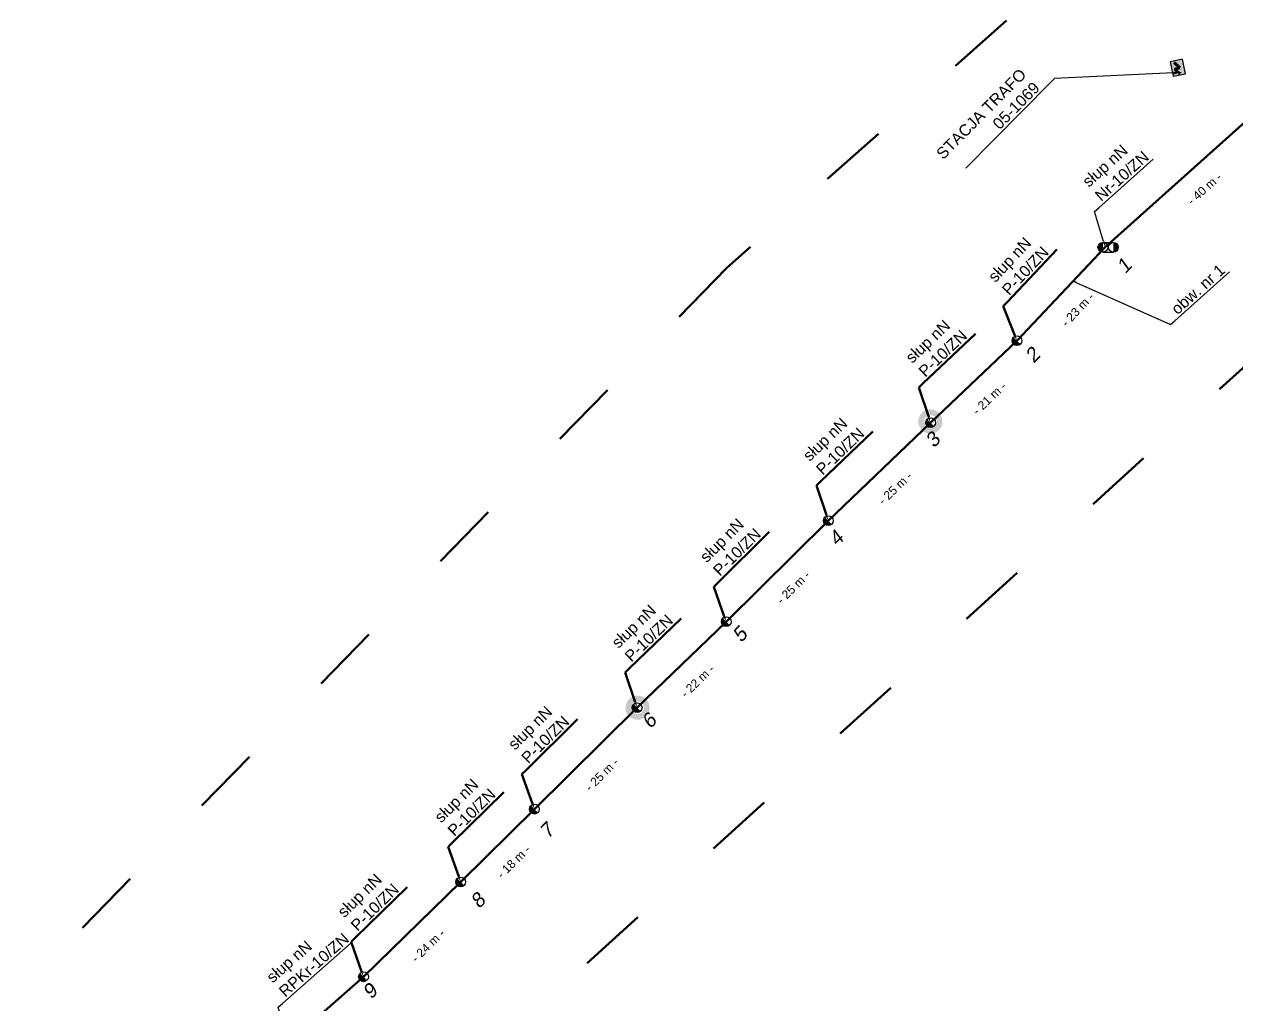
# Model space of a CAD drawing. Header units: metres. Extents: x 7531025 to 7555771, y 5771206 to 5789306.
# Drawn here: x 7550001 to 7550214.1, y 5785046.7 to 5785218.9 of the extents above; entities that cross this region are included whole.
import ezdxf
from ezdxf import colors
from ezdxf.entities.mleader import LeaderData, LeaderLine
from ezdxf.math import Vec2, Vec3

# ---------------------------------------------------------------- set-up
doc = ezdxf.new("R2010")
doc.units = ezdxf.units.M
doc.linetypes.add('GCAD_ISO03W100', pattern=[30, 12, -18])
for name, color, linetype, lineweight in [('!TELE', 30, 'SCARPLINE1A', 50), ('!trafo_05-1069', 6, 'GCAD_ISO03W100', 50), ('_MM LINIA Sn', 40, 'Continuous', 30), ('_numery slupow etap 4 cz. 2', 7, 'Continuous', 40)]:
    doc.layers.add(name, color=color, linetype=linetype, lineweight=lineweight)
for name, color, linetype in [('!wymiary', 7, 'Continuous'), ('_MM mufy', 3, 'Continuous'), ('_MM opisy', 7, 'Continuous'), ('_MM slupy', 5, 'Continuous'), ('_mm trafo', 3, 'Continuous')]:
    doc.layers.add(name, color=color, linetype=linetype)
doc.layers.add('_arkusze model', color=7, linetype='Continuous', lineweight=50, plot=False)
doc.styles.get("Standard").update_dxf_attribs({"font": 'ARIAL.TTF'})
doc.linetypes.add('SCARPLINE1A', pattern='A,2,[150,AAA.SHX,S=1,R=0,X=0,Y=0],1e-11', length=2)
doc.dimstyles.new('opis linie', dxfattribs={"dimtxt": 1.5, "dimasz": 0.18, "dimexe": 0.18, "dimexo": 0.0625, "dimgap": 2.5, "dimtad": 4, "dimdec": 0, "dimzin": 0, "dimdsep": 46, "dimtxsty": 'Standard', "dimcen": 0.09, "dimse1": 1, "dimse2": 1, "dimsd1": 1, "dimsd2": 1, "dimclrt": 256, "dimadec": 0, "dimazin": 0, "dimtfac": 1, "dimtdec": 0, "dimtofl": 0, "dimtmove": 0, "dimatfit": 3, "dimfxl": 1, "dimtfill": 1, "dimtolj": 1, "dimtzin": 0, "dimarcsym": 0})

# ---------------------------------------------------------------- blocks, each defined once
blk = doc.blocks.new('*D278')
at = {"layer": 'Defpoints', "color": 0}
for p in [(7550060.64, 5785051.63), (7550061.14, 5785051.07), (7550047.49, 5785040.05)]:
    blk.add_point(p, dxfattribs=at)
at = {"layer": '!wymiary', "insert": (7550056.72, 5785042.82), "char_height": 1.5, "attachment_point": 5, "rotation": 41.3745, "bg_fill": 3, "box_fill_scale": 1.1, "bg_fill_color": 9, "bg_fill_true_color": 13158600, "bg_fill_transparency": 0}
blk.add_mtext('\\A1;- 18 m -', dxfattribs=at)
blk = doc.blocks.new('*D279')
at = {"layer": 'Defpoints', "color": 0}
for p in [(7550077.71, 5785068.29), (7550078.23, 5785067.76), (7550060.64, 5785051.63)]:
    blk.add_point(p, dxfattribs=at)
at = {"layer": '!wymiary', "insert": (7550071.97, 5785057.1), "char_height": 1.5, "attachment_point": 5, "rotation": 44.3155, "bg_fill": 3, "box_fill_scale": 1.1, "bg_fill_color": 9, "bg_fill_true_color": 13158600, "bg_fill_transparency": 0}
blk.add_mtext('\\A1;- 24 m -', dxfattribs=at)
blk = doc.blocks.new('*D280')
at = {"layer": 'Defpoints', "color": 0}
for p in [(7550090.67, 5785081.07), (7550091.19, 5785080.54), (7550077.71, 5785068.29)]:
    blk.add_point(p, dxfattribs=at)
at = {"layer": '!wymiary', "insert": (7550087.01, 5785071.82), "char_height": 1.5, "attachment_point": 5, "rotation": 44.6104, "bg_fill": 3, "box_fill_scale": 1.1, "bg_fill_color": 9, "bg_fill_true_color": 13158600, "bg_fill_transparency": 0}
blk.add_mtext('\\A1;- 18 m -', dxfattribs=at)
blk = doc.blocks.new('*D281')
at = {"layer": 'Defpoints', "color": 0}
for p in [(7550108.71, 5785098.89), (7550109.23, 5785098.36), (7550090.67, 5785081.07)]:
    blk.add_point(p, dxfattribs=at)
at = {"layer": '!wymiary', "insert": (7550102.51, 5785087.13), "char_height": 1.5, "attachment_point": 5, "rotation": 44.6485, "bg_fill": 3, "box_fill_scale": 1.1, "bg_fill_color": 9, "bg_fill_true_color": 13158600, "bg_fill_transparency": 0}
blk.add_mtext('\\A1;- 25 m -', dxfattribs=at)
blk = doc.blocks.new('*D282')
at = {"layer": 'Defpoints', "color": 0}
for p in [(7550124.36, 5785113.98), (7550124.88, 5785113.44), (7550108.71, 5785098.89)]:
    blk.add_point(p, dxfattribs=at)
at = {"layer": '!wymiary', "insert": (7550119.31, 5785103.55), "char_height": 1.5, "attachment_point": 5, "rotation": 43.9471, "bg_fill": 3, "box_fill_scale": 1.1, "bg_fill_color": 9, "bg_fill_true_color": 13158600, "bg_fill_transparency": 0}
blk.add_mtext('\\A1;- 22 m -', dxfattribs=at)
blk = doc.blocks.new('*D283')
at = {"layer": 'Defpoints', "color": 0}
for p in [(7550142.29, 5785131.72), (7550142.82, 5785131.19), (7550124.36, 5785113.98)]:
    blk.add_point(p, dxfattribs=at)
at = {"layer": '!wymiary', "insert": (7550136.15, 5785120), "char_height": 1.5, "attachment_point": 5, "rotation": 44.6868, "bg_fill": 3, "box_fill_scale": 1.1, "bg_fill_color": 9, "bg_fill_true_color": 13158600, "bg_fill_transparency": 0}
blk.add_mtext('\\A1;- 25 m -', dxfattribs=at)
blk = doc.blocks.new('*D284')
at = {"layer": 'Defpoints', "color": 0}
for p in [(7550160.25, 5785148.92), (7550160.77, 5785148.38), (7550142.29, 5785131.72)]:
    blk.add_point(p, dxfattribs=at)
at = {"layer": '!wymiary', "insert": (7550154.05, 5785137.42), "char_height": 1.5, "attachment_point": 5, "rotation": 43.7763, "bg_fill": 3, "box_fill_scale": 1.1, "bg_fill_color": 9, "bg_fill_true_color": 13158600, "bg_fill_transparency": 0}
blk.add_mtext('\\A1;- 25 m -', dxfattribs=at)
blk = doc.blocks.new('*D285')
at = {"layer": 'Defpoints', "color": 0}
for p in [(7550175.43, 5785163.32), (7550175.94, 5785162.77), (7550160.25, 5785148.92)]:
    blk.add_point(p, dxfattribs=at)
at = {"layer": '!wymiary', "insert": (7550170.59, 5785153.21), "char_height": 1.5, "attachment_point": 5, "rotation": 43.4716, "bg_fill": 3, "box_fill_scale": 1.1, "bg_fill_color": 9, "bg_fill_true_color": 13158600, "bg_fill_transparency": 0}
blk.add_mtext('\\A1;- 21 m -', dxfattribs=at)
blk = doc.blocks.new('*D286')
at = {"layer": 'Defpoints', "color": 0}
for p in [(7550190.94, 5785179.76), (7550191.48, 5785179.25), (7550175.43, 5785163.32)]:
    blk.add_point(p, dxfattribs=at)
at = {"layer": '!wymiary', "insert": (7550186.1, 5785168.78), "char_height": 1.5, "attachment_point": 5, "rotation": 46.6777, "bg_fill": 3, "box_fill_scale": 1.1, "bg_fill_color": 9, "bg_fill_true_color": 13158600, "bg_fill_transparency": 0}
blk.add_mtext('\\A1;- 23 m -', dxfattribs=at)
blk = doc.blocks.new('*D287')
at = {"layer": 'Defpoints', "color": 0}
for p in [(7550220.49, 5785206.21), (7550220.99, 5785205.66), (7550190.94, 5785179.76)]:
    blk.add_point(p, dxfattribs=at)
at = {"layer": '!wymiary', "insert": (7550208.39, 5785190), "char_height": 1.5, "attachment_point": 5, "rotation": 41.8318, "bg_fill": 3, "box_fill_scale": 1.1, "bg_fill_color": 9, "bg_fill_true_color": 13158600, "bg_fill_transparency": 0}
blk.add_mtext('\\A1;- 40 m -', dxfattribs=at)
blk = doc.blocks.new('ZN')
at = {"layer": '_MM slupy', "transparency": 33554687}
h = blk.add_hatch(color=256, dxfattribs=at)
h.dxf.hatch_style = 1
h.paths.add_polyline_path([(0, -0.86), (0, 0.86, 1)])
at = {"layer": '_MM slupy'}
blk.add_circle((0, 0), 0.857, dxfattribs=at)
blk = doc.blocks.new('R')
at = {"layer": '_MM slupy', "transparency": 33554687}
h = blk.add_hatch(color=256, dxfattribs=at)
h.dxf.hatch_style = 1
h.paths.add_polyline_path([(-0.93, -0.86), (-0.93, 0.86, 1)])
h = blk.add_hatch(color=256, dxfattribs=at)
h.dxf.hatch_style = 1
h.paths.add_polyline_path([(0.93, 0.86), (0.93, -0.86, 1)])
at = {"layer": '_MM slupy'}
for points in [[(-0.93, 0.86), (0.93, 0.86)], [(-0.93, -0.86), (0.93, -0.86)]]:
    blk.add_lwpolyline(points, dxfattribs=at)
for centre in [(-0.93, 0), (0.93, 0)]:
    blk.add_circle(centre, 0.857, dxfattribs=at)
blk = doc.blocks.new('trafo')
at = {"layer": '_mm trafo'}
h = blk.add_hatch(color=256, dxfattribs=at)
h.dxf.hatch_style = 1
h.paths.add_polyline_path([(-1.15, 1.02), (-0.52, -1.51), (1.64, -0.96), (1.01, 1.59)])
at = {"layer": '_MM LINIA Sn', "color": 2, "lineweight": 60}
for p, q in [((0.58, 0.02), (-0.43, 0.9)), ((-0.32, -0.23), (0.58, 0.02)), ((0.58, -0.92), (-0.32, -0.23)), ((0.55, -0.72), (0.41, -0.9)), ((0.41, -0.9), (0.58, -0.92)), ((0.58, -0.92), (0.55, -0.72))]:
    blk.add_line(p, q, dxfattribs=at)
at = {"layer": '_mm trafo', "flags": 128}
blk.add_lwpolyline([(-0.52, -1.52), (1.64, -0.96), (0.98, 1.58), (-1.17, 0.99), (-0.52, -1.52)], close=True, dxfattribs=at)
blk = doc.blocks.new('mufa')
at = {"layer": '_MM mufy'}
h = blk.add_hatch(color=256, dxfattribs=at)
h.dxf.hatch_style = 1
h.paths.add_polyline_path([(2.15, 0.12, 1), (-2.1, -0.05, 1)])
h.paths.add_polyline_path([(-1.1, -0.01, -1), (1.15, 0.08, -1)], flags=16)
h.paths.add_polyline_path([(-0.83, 0, -1), (0.88, 0.07, -1)], flags=0)
blk = doc.blocks.new('q')
at = {"layer": '_MM slupy'}
blk.add_blockref('ZN', (0, 0), dxfattribs=at)
at = {"layer": '_MM opisy'}
ml = blk.add_multileader_mtext('Standard', dxfattribs=at)
ml.set_content('\\pxql;słup nN\\PP-10/ZN', color=256)
ml.set_leader_properties()
ml.build(insert=Vec2(0, 0))
ml.multileader.update_dxf_attribs({"has_text_frame": 1, "text_left_attachment_type": 5, "text_right_attachment_type": 5, "dogleg_length": 1, "arrow_head_size": 1})
ctx = ml.context
ctx.base_point, ctx.char_height, ctx.arrow_head_size, ctx.landing_gap_size, ctx.plane_origin = Vec3(3.75, 5.9), 2, 1, 1, Vec3(1.72, -1.42)
ctx.left_attachment, ctx.right_attachment = 5, 5
notes = []
notes.append((ctx, [(0, (1, 1, 0), (2.75, 5.9), (1, 0), 1, [(0, [(0, 0), (2.75, 5.9)], 0, [])])]))
ctx.mtext.insert, ctx.mtext.flow_direction = Vec3(4.75, 11.7), 5
ctx.mtext.has_bg_fill, ctx.mtext.bg_color, ctx.mtext.bg_scale_factor, ctx.mtext.bg_transparency, ctx.mtext.use_window_bg_color = 1, -1023410175, 1, 0, 1
for ctx, leaders in notes:
    for number, flags, end, landing, length, lines in leaders:
        leader = LeaderData()
        leader.index, (leader.has_last_leader_line, leader.has_dogleg_vector, leader.attachment_direction) = number, flags
        leader.last_leader_point, leader.dogleg_vector, leader.dogleg_length = Vec3(end), Vec3(landing), length
        for number, points, colour, breaks in lines:
            line = LeaderLine()
            line.index, line.vertices, line.color, line.breaks = number, Vec3.list(points), colors.encode_raw_color(colour), breaks
            leader.lines.append(line)
        ctx.leaders.append(leader)

msp = doc.modelspace()

# ---------------------------------------------------------------- linework, layer by layer
at = {"layer": '!TELE'}
msp.add_lwpolyline([(7549850.84, 5784843.39), (7549867.71, 5784862), (7549888.84, 5784882.89), (7549914.75, 5784908.43), (7549935.84, 5784930.31), (7549952.46, 5784945.39), (7549969.24, 5784962.12), (7549985.22, 5784978.02), (7550013.36, 5785005.92), (7550033.7, 5785025.42), (7550047.49, 5785040.05), (7550060.64, 5785051.63), (7550077.71, 5785068.29), (7550090.67, 5785081.07), (7550108.71, 5785098.89), (7550124.36, 5785113.98), (7550142.29, 5785131.72), (7550160.25, 5785148.92), (7550175.43, 5785163.32), (7550190.94, 5785179.76), (7550220.49, 5785206.21)], dxfattribs=at)

# ---------------------------------------------------------------- block references
at = {"layer": '_arkusze model', "rotation": 357.3066721443945}
msp.add_blockref('trafo', (7550203.45, 5785211.24), dxfattribs=at)

# ---------------------------------------------------------------- texts
at = {"layer": '_numery slupow etap 4 cz. 2', "oblique": 10}
msp.add_text('1', height=2.5, rotation=45.7959, dxfattribs=at).set_placement((7550194.45, 5785174.95))

# ---------------------------------------------------------------- next in the draw order: dimensions: what is measured, and where the dimension line sits
at = {"layer": '!wymiary'}
dim = msp.add_aligned_dim(p1=(7550047.49, 5785040.05), p2=(7550060.64, 5785051.63), distance=-0.75, dimstyle='opis linie', override={"dimpost": '- <> m -'}, dxfattribs=at)
dim.commit()
dim.dimension.update_dxf_attribs({"geometry": '*D278', "text_midpoint": (7550056.72, 5785042.82)})

# ---------------------------------------------------------------- next in the draw order: dimensions: what is measured, and where the dimension line sits
dim = msp.add_aligned_dim(p1=(7550060.64, 5785051.63), p2=(7550077.71, 5785068.29), distance=-0.75, dimstyle='opis linie', override={"dimpost": '- <> m -'}, dxfattribs=at)
dim.commit()
dim.dimension.update_dxf_attribs({"geometry": '*D279', "text_midpoint": (7550071.97, 5785057.1)})

# ---------------------------------------------------------------- next in the draw order: block references
at = {"layer": '!TELE', "rotation": 44.31549314914499}
msp.add_blockref('q', (7550060.64, 5785051.63), dxfattribs=at)

# ---------------------------------------------------------------- next in the draw order: dimensions: what is measured, and where the dimension line sits
at = {"layer": '!wymiary'}
dim = msp.add_aligned_dim(p1=(7550077.71, 5785068.29), p2=(7550090.67, 5785081.07), distance=-0.75, dimstyle='opis linie', override={"dimpost": '- <> m -'}, dxfattribs=at)
dim.commit()
dim.dimension.update_dxf_attribs({"geometry": '*D280', "text_midpoint": (7550087.01, 5785071.82)})

# ---------------------------------------------------------------- next in the draw order: dimensions: what is measured, and where the dimension line sits
dim = msp.add_aligned_dim(p1=(7550090.67, 5785081.07), p2=(7550108.71, 5785098.89), distance=-0.75, dimstyle='opis linie', override={"dimpost": '- <> m -'}, dxfattribs=at)
dim.commit()
dim.dimension.update_dxf_attribs({"geometry": '*D281', "text_midpoint": (7550102.51, 5785087.13)})

# ---------------------------------------------------------------- next in the draw order: leaders
at = {"layer": '_MM opisy'}
ml = msp.add_multileader_mtext('Standard', dxfattribs=at)
ml.set_content('\\pxql;słup nN\\PRPKr-10/ZN', color=256)
ml.set_leader_properties()
ml.build(insert=Vec2(0, 0))
ml.multileader.update_dxf_attribs({"has_text_frame": 1, "text_left_attachment_type": 5, "text_right_attachment_type": 5, "dogleg_length": 1, "arrow_head_size": 1})
ctx = ml.context
ctx.base_point, ctx.char_height, ctx.arrow_head_size, ctx.landing_gap_size, ctx.plane_origin, ctx.plane_x_axis, ctx.plane_y_axis = Vec3(7550046.41, 5785046.96), 2, 1, 1, Vec3(7550049.72, 5785040.12), Vec3(0.750405, 0.660978), Vec3(-0.660978, 0.750405)
ctx.left_attachment, ctx.right_attachment = 5, 5
notes = []
notes.append((ctx, [(0, (1, 1, 0), (7550045.66, 5785046.29), (0.750405, 0.660978), 1, [(0, [(7550047.49, 5785040.05), (7550045.66, 5785046.29)], 0, [])])]))
ctx.mtext.insert, ctx.mtext.text_direction, ctx.mtext.flow_direction = Vec3(7550043.35, 5785051.94), Vec3(0.750405, 0.660978), 5
ctx.mtext.has_bg_fill, ctx.mtext.bg_color, ctx.mtext.bg_scale_factor, ctx.mtext.bg_transparency, ctx.mtext.use_window_bg_color = 1, -1023410175, 1, 0, 1
for ctx, leaders in notes:
    for number, flags, end, landing, length, lines in leaders:
        leader = LeaderData()
        leader.index, (leader.has_last_leader_line, leader.has_dogleg_vector, leader.attachment_direction) = number, flags
        leader.last_leader_point, leader.dogleg_vector, leader.dogleg_length = Vec3(end), Vec3(landing), length
        for number, points, colour, breaks in lines:
            line = LeaderLine()
            line.index, line.vertices, line.color, line.breaks = number, Vec3.list(points), colors.encode_raw_color(colour), breaks
            leader.lines.append(line)
        ctx.leaders.append(leader)

# ---------------------------------------------------------------- next in the draw order: block references
at = {"layer": '!TELE', "rotation": 44.61042052544828}
msp.add_blockref('q', (7550077.71, 5785068.29), dxfattribs=at)

# ---------------------------------------------------------------- next in the draw order: texts
at = {"layer": '_numery slupow etap 4 cz. 2', "oblique": 10}
msp.add_text('9', height=2.5, rotation=45.7959, dxfattribs=at).set_placement((7550061.98, 5785047.55))

# ---------------------------------------------------------------- next in the draw order: dimensions: what is measured, and where the dimension line sits
at = {"layer": '!wymiary'}
dim = msp.add_aligned_dim(p1=(7550108.71, 5785098.89), p2=(7550124.36, 5785113.98), distance=-0.75, dimstyle='opis linie', override={"dimpost": '- <> m -'}, dxfattribs=at)
dim.commit()
dim.dimension.update_dxf_attribs({"geometry": '*D282', "text_midpoint": (7550119.31, 5785103.55)})

# ---------------------------------------------------------------- next in the draw order: block references
at = {"layer": '!TELE', "rotation": 44.64847695723163}
msp.add_blockref('q', (7550090.67, 5785081.07), dxfattribs=at)

# ---------------------------------------------------------------- next in the draw order: texts
at = {"layer": '_numery slupow etap 4 cz. 2', "oblique": 10}
msp.add_text('8', height=2.5, rotation=45.7959, dxfattribs=at).set_placement((7550080.93, 5785063.47))

# ---------------------------------------------------------------- next in the draw order: dimensions: what is measured, and where the dimension line sits
at = {"layer": '!wymiary'}
dim = msp.add_aligned_dim(p1=(7550124.36, 5785113.98), p2=(7550142.29, 5785131.72), distance=-0.75, dimstyle='opis linie', override={"dimpost": '- <> m -'}, dxfattribs=at)
dim.commit()
dim.dimension.update_dxf_attribs({"geometry": '*D283', "text_midpoint": (7550136.15, 5785120)})

# ---------------------------------------------------------------- next in the draw order: block references
at = {"layer": '!TELE', "rotation": 43.94712710046443}
msp.add_blockref('q', (7550108.71, 5785098.89), dxfattribs=at)

# ---------------------------------------------------------------- next in the draw order: texts
at = {"layer": '_numery slupow etap 4 cz. 2', "oblique": 10}
msp.add_text('7', height=2.5, rotation=45.7959, dxfattribs=at).set_placement((7550093.06, 5785075.73))

# ---------------------------------------------------------------- next in the draw order: dimensions: what is measured, and where the dimension line sits
at = {"layer": '!wymiary'}
dim = msp.add_aligned_dim(p1=(7550142.29, 5785131.72), p2=(7550160.25, 5785148.92), distance=-0.75, dimstyle='opis linie', override={"dimpost": '- <> m -'}, dxfattribs=at)
dim.commit()
dim.dimension.update_dxf_attribs({"geometry": '*D284', "text_midpoint": (7550154.05, 5785137.42)})

# ---------------------------------------------------------------- next in the draw order: block references
at = {"layer": '!TELE', "rotation": 44.68682366341266}
msp.add_blockref('q', (7550124.36, 5785113.98), dxfattribs=at)
at = {"color": 5, "lineweight": 70}
msp.add_blockref('mufa', (7550108.76, 5785098.85), dxfattribs=at)

# ---------------------------------------------------------------- next in the draw order: texts
at = {"layer": '_numery slupow etap 4 cz. 2', "oblique": 10}
msp.add_text('6', height=2.5, rotation=45.7959, dxfattribs=at).set_placement((7550111, 5785095.03))

# ---------------------------------------------------------------- next in the draw order: dimensions: what is measured, and where the dimension line sits
at = {"layer": '!wymiary'}
dim = msp.add_aligned_dim(p1=(7550160.25, 5785148.92), p2=(7550175.43, 5785163.32), distance=-0.75, dimstyle='opis linie', override={"dimpost": '- <> m -'}, dxfattribs=at)
dim.commit()
dim.dimension.update_dxf_attribs({"geometry": '*D285', "text_midpoint": (7550170.59, 5785153.21)})

# ---------------------------------------------------------------- next in the draw order: block references
at = {"layer": '!TELE', "rotation": 43.77627251065262}
msp.add_blockref('q', (7550142.29, 5785131.72), dxfattribs=at)

# ---------------------------------------------------------------- next in the draw order: texts
at = {"layer": '_numery slupow etap 4 cz. 2', "oblique": 10}
msp.add_text('5', height=2.5, rotation=45.7959, dxfattribs=at).set_placement((7550126.95, 5785110.19))

# ---------------------------------------------------------------- next in the draw order: dimensions: what is measured, and where the dimension line sits
at = {"layer": '!wymiary'}
dim = msp.add_aligned_dim(p1=(7550175.43, 5785163.32), p2=(7550190.94, 5785179.76), distance=-0.75, dimstyle='opis linie', override={"dimpost": '- <> m -'}, dxfattribs=at)
dim.commit()
dim.dimension.update_dxf_attribs({"geometry": '*D286', "text_midpoint": (7550186.1, 5785168.78)})

# ---------------------------------------------------------------- next in the draw order: block references
at = {"layer": '!TELE', "rotation": 43.47162263674142}
msp.add_blockref('q', (7550160.25, 5785148.92), dxfattribs=at)

# ---------------------------------------------------------------- next in the draw order: texts
at = {"layer": '_numery slupow etap 4 cz. 2', "oblique": 10}
msp.add_text('4', height=2.5, rotation=45.7959, dxfattribs=at).set_placement((7550143.85, 5785127.09))

# ---------------------------------------------------------------- next in the draw order: dimensions: what is measured, and where the dimension line sits
at = {"layer": '!wymiary'}
dim = msp.add_aligned_dim(p1=(7550190.94, 5785179.76), p2=(7550220.49, 5785206.21), distance=-0.75, dimstyle='opis linie', override={"dimpost": '- <> m -'}, dxfattribs=at)
dim.commit()
dim.dimension.update_dxf_attribs({"geometry": '*D287', "text_midpoint": (7550208.39, 5785190)})

# ---------------------------------------------------------------- next in the draw order: block references
at = {"layer": '!TELE', "rotation": 46.67772941170217}
msp.add_blockref('q', (7550175.43, 5785163.32), dxfattribs=at)
at = {"color": 5, "lineweight": 70}
msp.add_blockref('mufa', (7550160.2, 5785149.1), dxfattribs=at)

# ---------------------------------------------------------------- next in the draw order: texts
at = {"layer": '_numery slupow etap 4 cz. 2', "oblique": 10}
msp.add_text('3', height=2.5, rotation=45.7959, dxfattribs=at).set_placement((7550160.83, 5785144.38))

# ---------------------------------------------------------------- next in the draw order: texts
msp.add_text('2', height=2.5, rotation=45.7959, dxfattribs=at).set_placement((7550178.36, 5785159.23))

# ---------------------------------------------------------------- next in the draw order: leaders
at = {"layer": '_MM opisy'}
ml = msp.add_multileader_mtext('Standard', dxfattribs=at)
ml.set_content('\\pxql;słup nN\\PNr-10/ZN', color=256)
ml.set_leader_properties()
ml.build(insert=Vec2(0, 0))
ml.multileader.update_dxf_attribs({"has_text_frame": 1, "text_left_attachment_type": 5, "text_right_attachment_type": 5, "dogleg_length": 1, "arrow_head_size": 1})
ctx = ml.context
ctx.base_point, ctx.char_height, ctx.arrow_head_size, ctx.landing_gap_size, ctx.plane_origin, ctx.plane_x_axis, ctx.plane_y_axis = Vec3(7550189.8, 5785186.66), 2, 1, 1, Vec3(7550193.16, 5785179.85), Vec3(0.745105, 0.666947), Vec3(-0.666947, 0.745105)
ctx.left_attachment, ctx.right_attachment = 5, 5
notes = []
notes.append((ctx, [(0, (1, 1, 0), (7550189.05, 5785186), (0.745105, 0.666947), 1, [(0, [(7550190.94, 5785179.76), (7550189.05, 5785186)], 0, [])])]))
ctx.mtext.insert, ctx.mtext.text_direction, ctx.mtext.flow_direction = Vec3(7550186.7, 5785191.63), Vec3(0.745105, 0.666947), 5
ctx.mtext.has_bg_fill, ctx.mtext.bg_color, ctx.mtext.bg_scale_factor, ctx.mtext.bg_transparency, ctx.mtext.use_window_bg_color = 1, -1023410175, 1, 0, 1
for ctx, leaders in notes:
    for number, flags, end, landing, length, lines in leaders:
        leader = LeaderData()
        leader.index, (leader.has_last_leader_line, leader.has_dogleg_vector, leader.attachment_direction) = number, flags
        leader.last_leader_point, leader.dogleg_vector, leader.dogleg_length = Vec3(end), Vec3(landing), length
        for number, points, colour, breaks in lines:
            line = LeaderLine()
            line.index, line.vertices, line.color, line.breaks = number, Vec3.list(points), colors.encode_raw_color(colour), breaks
            leader.lines.append(line)
        ctx.leaders.append(leader)

# ---------------------------------------------------------------- next in the draw order: block references
msp.add_blockref('R', (7550191.46, 5785179.72))

# ---------------------------------------------------------------- next in the draw order: leaders
at = {"layer": '_mm trafo', "color": 3}
ml = msp.add_multileader_mtext('Standard', dxfattribs=at)
ml.set_content('STACJA TRAFO\\P05-1069', color=3)
ml.set_leader_properties()
ml.build(insert=Vec2(0, 0))
ml.multileader.update_dxf_attribs({"has_text_frame": 1, "text_left_attachment_type": 5, "text_right_attachment_type": 5, "dogleg_length": 1, "arrow_head_size": 1.5})
ctx = ml.context
ctx.base_point, ctx.char_height, ctx.arrow_head_size, ctx.plane_origin, ctx.plane_x_axis, ctx.plane_y_axis = Vec3(7550163.92, 5785191.11), 2, 1.5, Vec3(7550228.31, 5785190.65), Vec3(0.704631, 0.709574), Vec3(-0.709574, 0.704631)
ctx.left_attachment, ctx.right_attachment, ctx.text_align_type, ctx.attachment_type = 5, 5, 2, 2
notes = []
notes.append((ctx, [(0, (1, 1, 0), (7550182.04, 5785209.35), (-0.704631, -0.709574), 1, [(0, [(7550204.46, 5785210.42)], 0, [])])]))
ctx.mtext.insert, ctx.mtext.text_direction, ctx.mtext.rotation, ctx.mtext.alignment, ctx.mtext.flow_direction = Vec3(7550175.82, 5785211.29), Vec3(0.704631, 0.709574), 6.129723, 3, 5
ctx.mtext.has_bg_fill, ctx.mtext.bg_color, ctx.mtext.bg_scale_factor, ctx.mtext.bg_transparency, ctx.mtext.use_window_bg_color = 1, -1073741824, 1, 0, 1
for ctx, leaders in notes:
    for number, flags, end, landing, length, lines in leaders:
        leader = LeaderData()
        leader.index, (leader.has_last_leader_line, leader.has_dogleg_vector, leader.attachment_direction) = number, flags
        leader.last_leader_point, leader.dogleg_vector, leader.dogleg_length = Vec3(end), Vec3(landing), length
        for number, points, colour, breaks in lines:
            line = LeaderLine()
            line.index, line.vertices, line.color, line.breaks = number, Vec3.list(points), colors.encode_raw_color(colour), breaks
            leader.lines.append(line)
        ctx.leaders.append(leader)

# ---------------------------------------------------------------- next in the draw order: linework, layer by layer
at = {"layer": '!trafo_05-1069'}
msp.add_lwpolyline([(7549810.37, 5784854.56), (7549849.61, 5784818.73), (7550039.79, 5784999.86), (7550192.93, 5784801.73), (7550224.26, 5784823.84), (7550077.7, 5785033.86), (7550444.97, 5785366.98), (7550456.34, 5785406.64), (7550420.96, 5785437.98), (7550124.46, 5785176.12)], close=True, dxfattribs=at)

# ---------------------------------------------------------------- next in the draw order: leaders
at = {"layer": '_MM opisy', "color": 1}
ml = msp.add_multileader_mtext('Standard', dxfattribs=at)
ml.set_content('\\pxql;obw. nr 1', color=256)
ml.set_leader_properties()
ml.build(insert=Vec2(0, 0))
ml.multileader.update_dxf_attribs({"has_text_frame": 1, "text_left_attachment_type": 5, "text_right_attachment_type": 5, "dogleg_length": 1, "arrow_head_size": 1})
ctx = ml.context
ctx.base_point, ctx.char_height, ctx.arrow_head_size, ctx.landing_gap_size, ctx.plane_origin, ctx.plane_x_axis, ctx.plane_y_axis = Vec3(7550203.16, 5785166.81), 2, 1, 1, Vec3(7550187.24, 5785174), Vec3(0.745105, 0.666947), Vec3(-0.666947, 0.745105)
ctx.left_attachment, ctx.right_attachment = 5, 5
notes = []
notes.append((ctx, [(0, (1, 1, 0), (7550202.42, 5785166.15), (0.745105, 0.666947), 1, [(0, [(7550185.02, 5785173.92), (7550202.42, 5785166.15)], 0, [])])]))
ctx.mtext.insert, ctx.mtext.text_direction, ctx.mtext.flow_direction = Vec3(7550202.3, 5785169.27), Vec3(0.745105, 0.666947), 5
ctx.mtext.has_bg_fill, ctx.mtext.bg_color, ctx.mtext.bg_scale_factor, ctx.mtext.bg_transparency, ctx.mtext.use_window_bg_color = 1, -1023410175, 1, 0, 1
for ctx, leaders in notes:
    for number, flags, end, landing, length, lines in leaders:
        leader = LeaderData()
        leader.index, (leader.has_last_leader_line, leader.has_dogleg_vector, leader.attachment_direction) = number, flags
        leader.last_leader_point, leader.dogleg_vector, leader.dogleg_length = Vec3(end), Vec3(landing), length
        for number, points, colour, breaks in lines:
            line = LeaderLine()
            line.index, line.vertices, line.color, line.breaks = number, Vec3.list(points), colors.encode_raw_color(colour), breaks
            leader.lines.append(line)
        ctx.leaders.append(leader)

doc.saveas('drawing.dxf')
